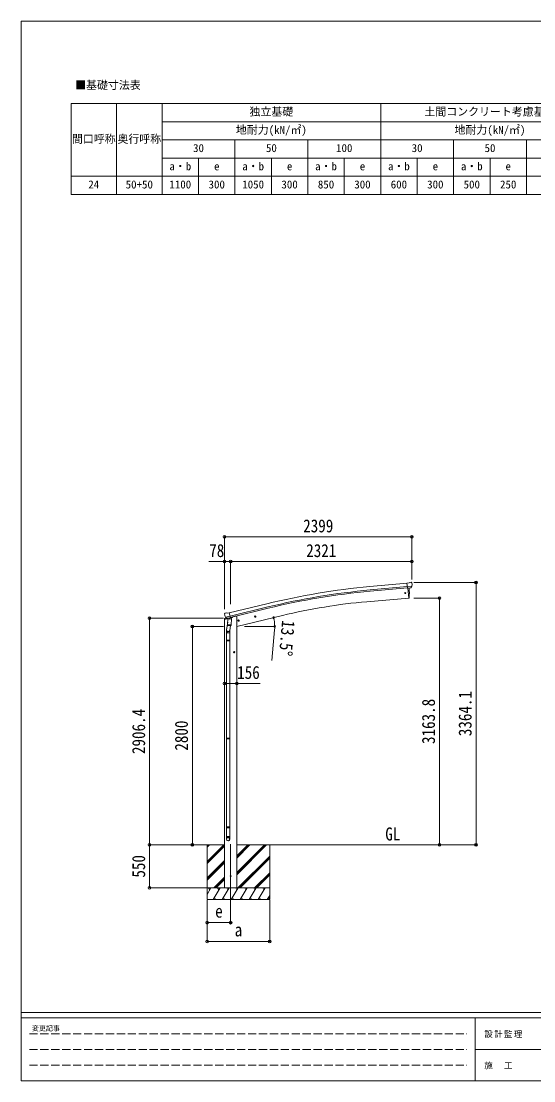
# Model space of a CAD drawing. Units: millimetres at full size, with parts at other scales. Extents: x -9783 to 9892, y -6828 to 6752.
# Drawn here: x -9783 to -3218, y -6828 to 6752 of the extents above; entities that cross this region are included whole.
import ezdxf
from ezdxf.enums import TextEntityAlignment as Align

# ---------------------------------------------------------------- set-up
doc = ezdxf.new("R2010")
doc.units = ezdxf.units.MM
doc.header["$LTSCALE"] = 35
doc.header["$PDMODE"] = 32
doc.header["$PDSIZE"] = 35
doc.linetypes.add('DASHED3', pattern=[4, 3, -1])
for name, color, linetype, lineweight in [('0-0_0', 7, 'Continuous', 9), ('0-1_本体', 4, 'Continuous', 9), ('0-2_部品', 7, 'Continuous', 9), ('0-8_PARTS2', 2, 'Continuous', 9), ('0-A_寸法', 6, 'Continuous', 9), ('1-0_FRAME', 7, 'Continuous', 18), ('F-0_240', 7, 'Continuous', 9)]:
    doc.layers.add(name, color=color, linetype=linetype, lineweight=lineweight)
doc.styles.add('ＭＳ ゴシック', font='')
doc.styles.get('ＭＳ ゴシック').set_extended_font_data('MS Gothic')

msp = doc.modelspace()

# ---------------------------------------------------------------- linework, layer by layer
at = {"layer": '0-0_0', "color": 6}
for p, q in [((-3957.5, -3804.69), (-3957.5, -440.59)), ((-4426.51, -640.89), (-4426.51, -3804.69))]:
    msp.add_line(p, q, dxfattribs=at)
at = {"layer": '0-0_0'}
for p, q in [((-7774.73, -3804.69), (-7178.4, -3804.69)), ((-7400.65, -3804.69), (-7400.65, -4504.69)), ((-7400.65, -4015.92), (-7189.42, -3804.69)), ((-7400.65, -3832.07), (-7373.27, -3804.69)), ((-7400.65, -3817.93), (-7387.41, -3804.69)), ((-7400.65, -4030.06), (-7178.4, -3807.81)), ((-7400.65, -4044.2), (-7178.4, -3821.95)), ((-7022.9, -3804.69), (-4700.8, -3804.69)), ((-7022.9, -4186.95), (-6640.63, -3804.69)), ((-7022.9, -4158.67), (-6668.92, -3804.69)), ((-7022.9, -4172.81), (-6654.78, -3804.69)), ((-7022.9, -3974.82), (-6852.77, -3804.69)), ((-7022.9, -3960.68), (-6866.91, -3804.69)), ((-7022.9, -3946.54), (-6881.05, -3804.69)), ((-6600.65, -3804.69), (-6600.65, -4504.69)), ((-7400.65, -4228.05), (-7178.4, -4005.8)), ((-7400.65, -4242.19), (-7178.4, -4019.94)), ((-7400.65, -4256.33), (-7178.4, -4034.09)), ((-7006.79, -4354.69), (-6600.65, -3948.55)), ((-6992.65, -4354.69), (-6600.65, -3962.69)), ((-6978.5, -4354.69), (-6600.65, -3976.84)), ((-6794.66, -4354.69), (-6600.65, -4160.68)), ((-6780.51, -4354.69), (-6600.65, -4174.82)), ((-6766.37, -4354.69), (-6600.65, -4188.97)), ((-7315.16, -4354.69), (-7178.4, -4217.93)), ((-7301.01, -4354.69), (-7178.4, -4232.07)), ((-7286.87, -4354.69), (-7178.4, -4246.22)), ((-6600.65, -4354.69), (-7400.65, -4354.69)), ((-7400.65, -4438.52), (-7352.25, -4354.69)), ((-7367.25, -4380.67), (-7382.25, -4354.69)), ((-7323.38, -4504.69), (-7236.78, -4354.69)), ((-7308.38, -4478.71), (-7293.38, -4504.69)), ((-7251.78, -4380.67), (-7266.78, -4354.69)), ((-7207.91, -4504.69), (-7121.31, -4354.69)), ((-7192.91, -4478.71), (-7177.91, -4504.69)), ((-7136.31, -4380.67), (-7151.31, -4354.69)), ((-7092.44, -4504.69), (-7005.84, -4354.69)), ((-7077.44, -4478.71), (-7062.44, -4504.69)), ((-7020.84, -4380.67), (-7035.84, -4354.69)), ((-6976.97, -4504.69), (-6890.37, -4354.69)), ((-6961.97, -4478.71), (-6946.97, -4504.69)), ((-6905.37, -4380.67), (-6920.37, -4354.69)), ((-6861.5, -4504.69), (-6774.9, -4354.69)), ((-6846.5, -4478.71), (-6831.5, -4504.69)), ((-6804.9, -4354.69), (-6789.9, -4380.67)), ((-6746.03, -4504.69), (-6659.43, -4354.69)), ((-6731.03, -4478.71), (-6716.03, -4504.69)), ((-6674.43, -4380.67), (-6689.43, -4354.69)), ((-6630.56, -4504.69), (-6600.65, -4452.88)), ((-6615.56, -4478.71), (-6600.56, -4504.69)), ((-7400.65, -4504.69), (-6600.65, -4504.69))]:
    msp.add_line(p, q, dxfattribs=at)
at = {"layer": '0-1_本体'}
for p, q in [((-5318.83, -494.69), (-4841.52, -451.37)), ((-5314.92, -537.73), (-4837.8, -494.43)), ((-5313.4, -554.45), (-4836.29, -511.14)), ((-4829.07, -513.3), (-4817.91, -640.91)), ((-5355.85, -687.97), (-4817.91, -640.91)), ((-7118.38, -831.1), (-6635.53, -713.52)), ((-6625.3, -755.51), (-7108.31, -873.01)), ((-7104.37, -889.44), (-6621.33, -771.82)), ((-7178.4, -914.4), (-7178.4, -4354.69)), ((-7042.9, -874.69), (-7076.41, -882.74)), ((-7022.4, -874.69), (-7042.9, -874.69)), ((-7022.9, -1004.69), (-6437.22, -864.08)), ((-7022.4, -874.69), (-7022.4, -4354.69))]:
    msp.add_line(p, q, dxfattribs=at)
at = {"layer": '0-1_本体', "color": 6}
msp.add_line((-7022.4, -1734.87), (-7178.4, -1734.87), dxfattribs=at)
at = {"layer": '0-1_本体'}
for centre, radius, start, end in [((-4504.81, -9463.27), 9005.44, 95.18612, 103.68612), ((-4504.81, -9463.27), 8962.23, 95.18612, 103.68612), ((-4504.81, -9463.27), 8945.44, 95.18612, 103.68612), ((-4710.87, -8056.27), 7396.48, 95.00259, 103.49741)]:
    msp.add_arc(centre, radius, start, end, dxfattribs=at)
at = {"layer": '0-2_部品'}
for p, q in [((-4815.14, -446.93), (-4841.7, -449.25)), ((-4836.05, -513.91), (-4841.7, -449.25)), ((-4778.84, -489.22), (-4837.75, -494.37)), ((-4826.08, -513.04), (-4836.05, -513.91)), ((-4829.07, -513.3), (-4817.91, -640.91)), ((-4815.14, -446.93), (-4803.42, -440.16)), ((-4788.51, -438.57), (-4802.18, -439.77)), ((-4792.48, -510.1), (-4800.18, -510.77)), ((-4790.09, -508.7), (-4779.16, -489.76)), ((-4779.38, -444.33), (-4784.86, -439.73)), ((-4778.31, -446.37), (-4778.2, -447.71)), ((-4817.91, -640.91), (-4815.85, -640.65)), ((-7180.96, -915.01), (-7138.26, -904.76)), ((-7180.96, -908.12), (-7180.96, -915.01)), ((-7179.83, -846.68), (-7179.56, -847.83)), ((-7175.61, -838.1), (-7179.47, -844.4)), ((-7152.46, -898.91), (-7178.66, -905.2)), ((-7172.52, -835.85), (-7159.34, -832.69)), ((-7165.78, -886.98), (-7108.27, -873.18)), ((-7148.93, -901.89), (-7165.31, -887.4)), ((-7144.78, -835.36), (-7158.04, -832.67)), ((-7146.22, -902.46), (-7138.7, -900.66)), ((-7145.38, -902.36), (-7143.85, -901.99)), ((-7144.78, -835.36), (-7118.85, -829.14)), ((-7143.85, -901.99), (-7107.15, -893.18)), ((-7142.01, -902.22), (-7142.07, -902.96)), ((-7141.31, -904), (-7115.5, -910.43)), ((-7134.39, -909.34), (-7139.07, -976.18)), ((-7088.7, -912.54), (-7134.39, -909.34)), ((-7132.62, -906.17), (-7132.85, -909.45)), ((-7113.1, -895), (-7114.12, -909.61)), ((-7107.15, -893.18), (-7105.62, -892.81)), ((-7104.07, -890.71), (-7103.12, -890.77)), ((-7103.12, -890.77), (-7089.81, -906.09)), ((-7099.13, -895.37), (-7080.24, -890.83)), ((-7093.38, -979.38), (-7088.7, -912.54)), ((-7089.81, -906.09), (-7090.25, -912.43)), ((-7076.41, -882.65), (-7076.41, -885.97)), ((-7008.09, -932.23), (-6988.64, -927.56)), ((-7003.53, -924.45), (-7005.66, -931.65)), ((-6996.23, -922.7), (-7003.53, -924.45)), ((-6996.03, -939.62), (-7000.7, -920.17)), ((-6991.07, -928.14), (-6996.23, -922.7)), ((-6993.2, -935.34), (-6991.07, -928.14)), ((-6794.17, -880.87), (-6774.72, -876.2)), ((-6789.61, -873.09), (-6791.74, -880.29)), ((-6782.31, -871.34), (-6789.61, -873.09)), ((-6782.11, -888.26), (-6786.78, -868.81)), ((-6777.14, -876.79), (-6782.31, -871.34)), ((-6779.28, -883.98), (-6777.14, -876.79)), ((-7155.4, -1084.75), (-7155.4, -1050.39)), ((-7109.4, -1084.75), (-7155.4, -1084.75)), ((-7153.4, -1084.75), (-7153.4, -1178.75)), ((-7137.33, -951.42), (-7153.25, -1047.59)), ((-7139.93, -988.65), (-7139.05, -976.18)), ((-7139.53, -990.01), (-7139.53, -990.01)), ((-7093.38, -979.38), (-7139.07, -976.18)), ((-7138.08, -990.79), (-7096.38, -993.7)), ((-7101.81, -993.32), (-7112.54, -1056.91)), ((-7111.4, -1084.75), (-7111.4, -1178.75)), ((-7109.4, -1050.09), (-7109.4, -1084.75)), ((-7093.39, -979.38), (-7094.28, -992.07)), ((-7155.4, -1180.75), (-7154.4, -1178.75)), ((-7109.4, -1180.75), (-7155.4, -1180.75)), ((-7109.4, -1188.75), (-7155.4, -1188.75)), ((-7110.4, -1178.75), (-7154.4, -1178.75)), ((-7110.4, -1190.75), (-7154.4, -1190.75)), ((-7153.4, -1190.75), (-7153.4, -2434.93)), ((-7111.4, -1190.75), (-7111.4, -2434.93)), ((-7109.4, -1180.75), (-7110.4, -1178.75)), ((-7109.4, -1188.75), (-7110.4, -1190.75)), ((-7109.4, -1180.75), (-7109.4, -1188.75)), ((-7046.9, -1334.81), (-7066.9, -1334.81)), ((-7056.9, -1327.3), (-7063.4, -1331.06)), ((-7063.4, -1331.06), (-7063.4, -1338.56)), ((-7063.4, -1338.56), (-7056.9, -1342.32)), ((-7056.9, -1344.81), (-7056.9, -1324.81)), ((-7050.4, -1331.06), (-7056.9, -1327.3)), ((-7155.4, -2436.93), (-7154.4, -2434.93)), ((-7109.4, -2436.93), (-7155.4, -2436.93)), ((-7110.4, -2434.93), (-7154.4, -2434.93)), ((-7109.4, -2436.93), (-7110.4, -2434.93)), ((-7109.4, -2436.93), (-7109.4, -2444.93)), ((-7109.4, -2444.93), (-7155.4, -2444.93)), ((-7110.4, -2446.93), (-7154.4, -2446.93)), ((-7153.4, -2446.93), (-7153.4, -3575.12)), ((-7111.4, -2446.93), (-7111.4, -3575.12)), ((-7109.4, -2444.93), (-7110.4, -2446.93)), ((-7155.4, -3577.12), (-7154.4, -3575.12)), ((-7109.4, -3577.12), (-7155.4, -3577.12)), ((-7109.4, -3585.12), (-7155.4, -3585.12)), ((-7110.4, -3575.12), (-7154.4, -3575.12)), ((-7110.4, -3587.12), (-7154.4, -3587.12)), ((-7153.4, -3587.12), (-7153.4, -3697.12)), ((-7111.4, -3587.12), (-7111.4, -3697.12)), ((-7109.4, -3577.12), (-7110.4, -3575.12)), ((-7109.4, -3585.12), (-7110.4, -3587.12)), ((-7109.4, -3577.12), (-7109.4, -3585.12)), ((-7155.4, -3731.26), (-7155.4, -3697.12)), ((-7109.4, -3697.12), (-7155.4, -3697.12)), ((-7109.4, -3731.26), (-7109.4, -3697.12))]:
    msp.add_line(p, q, dxfattribs=at)
for points in [[(-4826.08, -513.04), (-4825.81, -513.11), (-4800.44, -510.89), (-4800.18, -510.77)], [(-4778.77, -488.58), (-4779.05, -489.57), (-4779.16, -489.76)], [(-7166.05, -886.41), (-7165.46, -887.25), (-7165.31, -887.4)], [(-7113.42, -894.59), (-7113.65, -894.74), (-7138.42, -900.68), (-7138.7, -900.66)], [(-7113.42, -894.59), (-7103.69, -892.25), (-7118.85, -829.14)], [(-7005.66, -931.65), (-7000.5, -937.09), (-6993.2, -935.34)], [(-6791.74, -880.29), (-6786.57, -885.73), (-6779.28, -883.98)], [(-7155.4, -1180.75), (-7155.4, -1188.75), (-7154.4, -1190.75)], [(-7056.9, -1342.32), (-7050.4, -1338.56), (-7050.4, -1331.06)], [(-7155.4, -2436.93), (-7155.4, -2444.93), (-7154.4, -2446.93)], [(-7155.4, -3577.12), (-7155.4, -3585.12), (-7154.4, -3587.12)]]:
    msp.add_lwpolyline(points, dxfattribs=at)
for centre, radius in [((-4863.6, -577.65), 6.5), ((-6998.36, -929.9), 8.5), ((-6998.36, -929.9), 7.7), ((-6998.36, -929.9), 6.5), ((-6784.44, -878.54), 8.5), ((-6784.44, -878.54), 7.7), ((-6784.44, -878.54), 6.5), ((-7056.9, -1334.81), 8.5), ((-7056.9, -1334.81), 7.7), ((-7056.9, -1334.81), 6.5)]:
    msp.add_circle(centre, radius, dxfattribs=at)
at = {"layer": '0-2_部品', "color": 4}
msp.add_circle((-7100.4, -4204.69), 4.5, dxfattribs=at)
at = {"layer": '0-2_部品'}
for centre, radius, start, end in [((-5711.67, -585.09), 900, 356.63919, 4.64986), ((-4801.92, -442.76), 3, 95, 120), ((-4788.08, -443.56), 5, 50.00648, 94.99352), ((-4979.82, -465.35), 202.4, 353.4085, 5), ((-4816.22, -637.68), 3, 277, 356.63919), ((-7177.96, -908.12), 3, 103.5, 180), ((-6982.75, -800.58), 202.4, 193.5, 205.09125), ((-7171.35, -840.72), 5, 103.5, 148.5), ((-7158.64, -835.61), 3, 78.5, 103.5), ((-7145.5, -901.87), 0.5, 248.23754, 283.5), ((-7142.51, -902.18), 0.5, 356, 103.5), ((-7141.07, -903.03), 1, 176, 256), ((-7115.14, -909.46), 1.03, 250.03897, 351.96569), ((-7112.5, -895.08), 0.604, 100.59842, 172.20595), ((-7105.74, -892.32), 0.5, 283.5, 318.76246), ((-7081.41, -885.97), 5, 283.5, 0), ((-7125.4, -1050.39), 30, 177.45142, 180), ((-7137.98, -988.82), 1.95, 175.04017, 217.47766), ((-7137.94, -988.79), 2, 217.40962, 266), ((-7096.25, -991.71), 2, 266, 349.46843)]:
    msp.add_arc(centre, radius, start, end, dxfattribs=at)
for centre, major_axis, ratio, start_param, end_param in [((-4792.75, -507.11), (1.62, -2.54), 0.997631, 5.80419048, 5.89294842), ((-4792.82, -507), (-3.5, 2.17), 0.650902, 2.11455212, 2.18736272), ((-4792.69, -507.19), (1.62, -2.54), 0.997631, 5.96575902, 6.76218013), ((-4773.99, -442.32), (-15.35, 3.44), 0.101033, 5.97514262, 5.97537366), ((-4781.31, -446.62), (2.71, -1.31), 0.997474, 0.53665673, 1.32256522), ((-7176.91, -845.97), (-1.57, -2.57), 0.99628, 4.71238898, 5.49965061), ((-7146.94, -899.64), (-0.73, -2.92), 0.997631, 5.80419048, 6.60061159), ((-7146.88, -899.41), (2.63, 3.16), 0.650902, 4.09582259, 4.16863319), ((-7146.92, -899.54), (-0.73, -2.92), 0.997631, 0.39023689, 0.47899483), ((-7132.4, -1050.09), (23, 0), 0.996195, 2.55602575, 6.56630284), ((-7132.4, -1050.09), (21, 0), 0.996195, 2.93491471, 5.95123941), ((-7132.4, -3729.52), (-23, 0), 0.996195, 3.14159265, 6.28318531), ((-7132.4, -3731.26), (-23, 0), 0.996195, 3.14159265, 6.28318531), ((-7132.4, -3731.26), (0, -23.43), 0.981806, 4.71238898, 7.85398163)]:
    msp.add_ellipse(centre, major_axis=major_axis, ratio=ratio, start_param=start_param, end_param=end_param, dxfattribs=at)
msp.add_ellipse((-7132.4, -3731.26), major_axis=(21, 0), ratio=0.996195, dxfattribs=at)
at = {"layer": '0-8_PARTS2'}
msp.add_line((-7100.4, -3795.48), (-7100.4, -4554.69), dxfattribs=at)
at = {"layer": '0-A_寸法'}
for p, q in [((-7178.4, 143.67), (-7178.4, -172.95)), ((-7178.4, 143.67), (-4779.4, 143.67)), ((-4779.4, 143.67), (-4779.4, -172.95)), ((-7178.4, -172.95), (-7378.4, -172.95)), ((-7178.4, -172.95), (-7178.4, -785.18)), ((-7178.4, -172.95), (-7100.4, -172.95)), ((-7100.4, -172.95), (-7100.4, -720.8)), ((-7100.4, -172.95), (-4779.4, -172.95)), ((-4779.4, -172.95), (-4779.4, -401.95)), ((-3957.5, -440.59), (-4755.33, -440.59)), ((-4426.51, -640.89), (-4755.33, -640.89)), ((-8138.97, -898.29), (-7193.89, -898.29)), ((-8138.97, -3804.69), (-8138.97, -898.29)), ((-7591, -1004.69), (-7193.89, -1004.69)), ((-7591, -3804.69), (-7591, -1004.69)), ((-6921.9, -1004.69), (-6535.04, -1004.69)), ((-6537.9, -1047.15), (-6572.26, -1439.65)), ((-7022.4, -1734.87), (-6722.4, -1734.87)), ((-8138.97, -3804.69), (-7410.86, -3804.69)), ((-8138.97, -4354.69), (-8138.97, -3804.69)), ((-4426.51, -3804.69), (-4755.33, -3804.69)), ((-3957.5, -3804.69), (-4426.51, -3804.69)), ((-8138.97, -4354.69), (-7410.86, -4354.69)), ((-7400.65, -5041.05), (-7400.65, -4512.11)), ((-7400.65, -4801.08), (-7400.65, -4512.11)), ((-7100.4, -4801.08), (-7100.4, -4512.11)), ((-6600.65, -5041.05), (-6600.65, -4512.11)), ((-7100.4, -4801.08), (-7400.65, -4801.08)), ((-7400.65, -5041.05), (-6600.65, -5041.05))]:
    msp.add_line(p, q, dxfattribs=at)
for centre in [(-6549.5, -891.04), (-6536.04, -1004.69)]:
    msp.add_circle(centre, 10.62, dxfattribs=at)
for start, end in [(0, 13.5), (354.99678, 0)]:
    msp.add_arc((-7022.9, -1004.69), 486.86, start, end, dxfattribs=at)
for p in [(-7178.4, 143.67), (-4779.4, 143.67), (-7178.4, -172.95), (-7100.4, -172.95), (-4779.4, -172.95), (-3957.5, -440.59), (-4426.51, -640.89), (-8138.97, -898.29), (-7591, -1004.69), (-7178.4, -1734.87), (-7022.4, -1734.87), (-8138.97, -3804.69), (-7591, -3804.69), (-4426.51, -3804.69), (-3957.5, -3804.69), (-8138.97, -4354.69), (-7400.65, -4801.08), (-7100.4, -4801.08), (-7400.65, -5041.05), (-6600.65, -5041.05)]:
    msp.add_point(p, dxfattribs=at)
at = {"layer": '1-0_FRAME'}
for p, q in [((-9145.1, 5697.27), (-2378.43, 5697.27)), ((-9145.1, 5697.27), (-9145.1, 4530.6)), ((-8561.77, 5697.27), (-8561.77, 4530.6)), ((-5178.43, 5697.27), (-5178.43, 4530.6)), ((-7978.43, 5463.94), (-2378.43, 5463.94)), ((-7978.43, 5230.6), (-2378.43, 5230.6)), ((-4245.1, 5230.6), (-4245.1, 4530.6)), ((-7978.43, 4997.27), (-2378.43, 4997.27)), ((-3778.43, 4997.27), (-3778.43, 4530.6))]:
    msp.add_line(p, q, dxfattribs=at)
for points in [[(-7978.43, 5697.27), (-7978.43, 5463.94), (-7978.43, 4763.94), (-7978.43, 4530.6)], [(-7045.1, 5230.6), (-7045.1, 4997.27), (-7045.1, 4530.6)], [(-6111.77, 5230.6), (-6111.77, 4997.27), (-6111.77, 4530.6)], [(-3311.77, 5230.6), (-3311.77, 4763.94), (-3311.77, 4530.6)], [(-7511.77, 4997.27), (-7511.77, 4763.94), (-7511.77, 4530.6)], [(-6578.43, 4997.27), (-6578.43, 4763.94), (-6578.43, 4530.6)], [(-5645.1, 4997.27), (-5645.1, 4763.94), (-5645.1, 4530.6)], [(-4711.77, 4997.27), (-4711.77, 4763.94), (-4711.77, 4530.6)], [(-9145.1, 4763.94), (-7978.43, 4763.94), (-2378.43, 4763.94)], [(-9145.1, 4530.6), (-8561.77, 4530.6), (-5178.43, 4530.6), (-3311.77, 4530.6), (-2378.43, 4530.6)]]:
    msp.add_lwpolyline(points, dxfattribs=at)
at = {"layer": 'F-0_240', "color": 5}
for p, q in [((-9783.03, 6751.9), (-9783.03, -6828.1)), ((-9783.03, 6751.9), (9396.97, 6751.9)), ((-9783.03, -5953.1), (9396.97, -5953.1)), ((-9783.03, -6023.1), (6285.75, -6023.1)), ((-3969.25, -6023.1), (-3969.25, -6828.1)), ((-3969.25, -6425.6), (3205.75, -6425.6)), ((-9783.03, -6828.1), (9396.97, -6828.1))]:
    msp.add_line(p, q, dxfattribs=at)
at = {"layer": 'F-0_240', "color": 4, "linetype": 'DASHED3'}
for p, q in [((-9678.03, -6224.35), (-4074.25, -6224.35)), ((-9678.03, -6425.6), (-4074.25, -6425.6)), ((-9678.03, -6626.85), (-4074.25, -6626.85))]:
    msp.add_line(p, q, dxfattribs=at)

# ---------------------------------------------------------------- texts
at = {"layer": '0-0_0', "style": 'ＭＳ ゴシック', "width": 0.85}
msp.add_text('GL', height=166.8, dxfattribs=at).set_placement((-5119.45, -3797.75), align=Align.BOTTOM_LEFT)
at = {"layer": '0-A_寸法', "color": 7, "style": 'ＭＳ ゴシック', "width": 0.85}
for s, p in [('2399', (-6171.4, 150.67)), ('78', (-7374.65, -165.95)), ('2321', (-6132.4, -165.95)), ('156', (-7016.77, -1727.87)), ('e', (-7298.77, -4786.7)), ('a', (-7048.77, -5026.68))]:
    msp.add_text(s, height=166.8, dxfattribs=at).set_placement(p, align=Align.BOTTOM_LEFT)
for s, rotation, p in [('13.5°', 264.997, (-6490.74, -917.02)), ('3364.1', 90, (-3964.5, -2411.39)), ('3163.8', 90, (-4433.51, -2511.54)), ('2906.4', 90, (-8145.97, -2640.24)), ('2800', 90, (-7598, -2597.19)), ('550', 90, (-8145.97, -4224.07))]:
    msp.add_text(s, height=166.8, rotation=rotation, dxfattribs=at).set_placement(p, align=Align.BOTTOM_LEFT)
at = {"layer": '1-0_FRAME', "style": 'ＭＳ ゴシック'}
for s, p in [('■基礎寸法表', (-9092.25, 5850.61)), ('独立基礎', (-6858.43, 5510.6)), ('土間コンクリート考慮基礎', (-4618.43, 5510.6)), ('間口呼称', (-9133.43, 5160.6)), ('奥行呼称', (-8550.1, 5160.6)), ('地耐力(kN/㎡)', (-7033.43, 5277.27)), ('地耐力(kN/㎡)', (-4233.43, 5277.27)), ('30', (-7581.77, 5043.94)), ('50', (-6648.43, 5043.94)), ('100', (-5750.1, 5043.94)), ('30', (-4781.77, 5043.94)), ('50', (-3848.43, 5043.94)), ('a・b', (-7885.1, 4810.6)), ('e', (-7313.43, 4810.6)), ('a・b', (-6951.77, 4810.6)), ('e', (-6380.1, 4810.6)), ('a・b', (-6018.43, 4810.6)), ('e', (-5446.77, 4810.6)), ('a・b', (-5085.1, 4810.6)), ('e', (-4513.43, 4810.6)), ('a・b', (-4151.77, 4810.6)), ('e', (-3580.1, 4810.6)), ('24', (-8923.43, 4577.27)), ('50+50', (-8445.1, 4577.27)), ('1100', (-7885.1, 4577.27)), ('300', (-7383.43, 4577.27)), ('1050', (-6951.77, 4577.27)), ('300', (-6450.1, 4577.27)), ('850', (-5983.43, 4577.27)), ('300', (-5516.77, 4577.27)), ('600', (-5050.1, 4577.27)), ('300', (-4583.43, 4577.27)), ('500', (-4116.77, 4577.27)), ('250', (-3650.1, 4577.27))]:
    msp.add_text(s, height=102.6, dxfattribs=at).set_placement(p, align=Align.BOTTOM_LEFT)
at = {"layer": 'F-0_240', "style": 'ＭＳ ゴシック'}
msp.add_text('変更記事', height=64.15, dxfattribs=at).set_placement((-9646.27, -6206.85), align=Align.BOTTOM_LEFT)
at = {"layer": 'F-0_240', "char_height": 76.98, "attachment_point": 7, "style": 'ＭＳ ゴシック'}
for s, insert in [('\\T1.17;設計監理', (-3851.04, -6276.85)), ('\\T1.17;施\u3000工', (-3851.04, -6679.35))]:
    msp.add_mtext(s, dxfattribs=dict(at, insert=insert))

doc.saveas('drawing.dxf')
